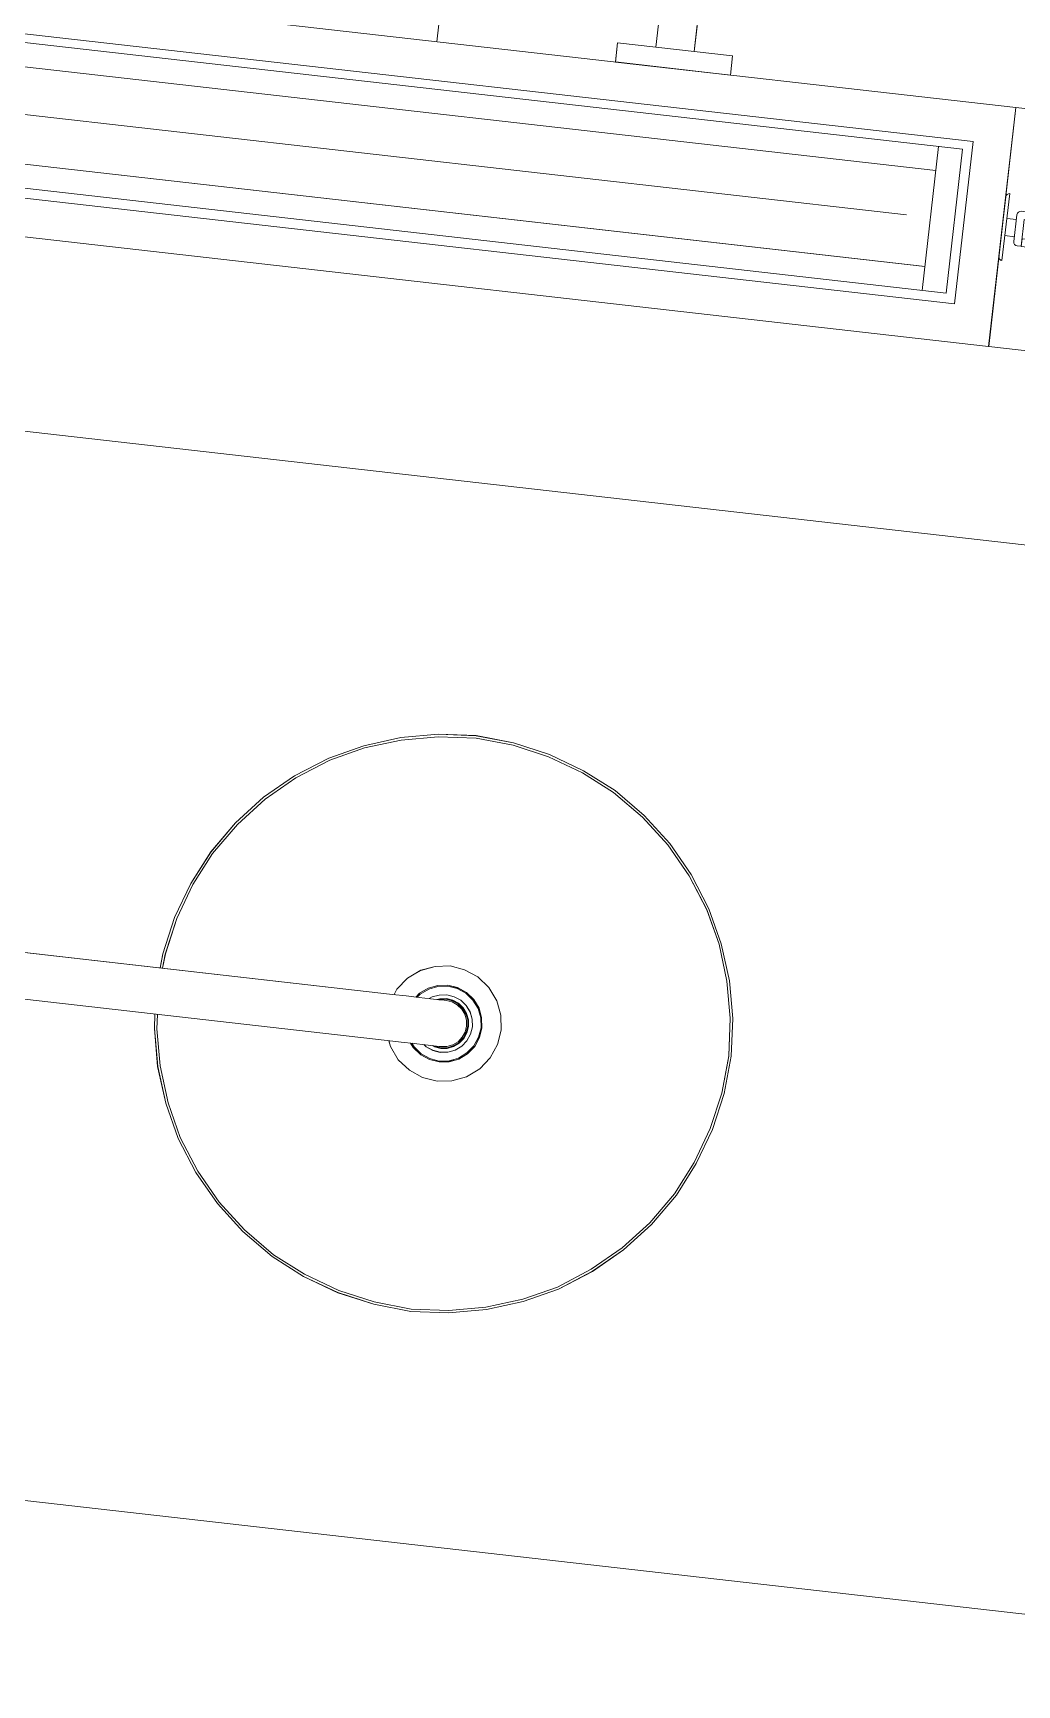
# Model space of a CAD drawing. Header units: millimetres. Extents: x 26282 to 30760, y 1404 to 4574.
# Drawn here: x 29540.9 to 29591.8, y 3759.1 to 3844.7 of the extents above; entities that cross this region are included whole.
import ezdxf

# ---------------------------------------------------------------- set-up
doc = ezdxf.new("R2010")
doc.units = ezdxf.units.MM
doc.header["$LTSCALE"] = 0.25
doc.linetypes.add('HIDDEN2', pattern=[4.7625, 3.175, -1.5875])
for name, color, linetype, lineweight in [('AB-DUV', 4, 'Continuous', 50), ('DOOR-INT (3RDF)', 157, 'Continuous', 15), ('FLOOR_MARBLE (3RDF)', 67, 'Continuous', 13), ('ID-ALCIPAN', 124, 'Continuous', 20), ('ID-HATCH', 252, 'Continuous', 18), ('SANITARY (3RDF)', 153, 'Continuous', 20), ('SANITARY-ACCESSORIES(3RDF)', 2, 'Continuous', 9)]:
    doc.layers.add(name, color=color, linetype=linetype, lineweight=lineweight)
doc.layers.add('WALL COVERING_MARBLE (3RDF)', color=246, linetype='Continuous')
doc.linetypes.add('BATTING', pattern='A,0.0001,-0.1,[134,ltypeshp.shx,S=0.1,R=0,X=-0.1,Y=0],-0.2,[134,ltypeshp.shx,S=0.1,R=180,X=0.1,Y=0],-0.1', length=0.4001)

# ---------------------------------------------------------------- blocks, each defined once
blk = doc.blocks.new('ZERGTEZTY')
at = {"layer": 'SANITARY-ACCESSORIES(3RDF)'}
for p, q in [((12647.414, 1641.179), (12642.414, 1641.179)), ((12642.664, 1640.929), (12642.812, 1640.929)), ((12647.017, 1640.929), (12642.812, 1640.929)), ((12642.974, 1640.845), (12643.355, 1640.263)), ((12646.855, 1640.845), (12646.474, 1640.263)), ((12647.164, 1640.929), (12647.017, 1640.929)), ((12682.414, 1641.179), (12687.414, 1641.179)), ((12682.414, 1641.179), (12687.414, 1641.179)), ((12682.664, 1640.929), (12682.812, 1640.929)), ((12682.664, 1640.929), (12682.812, 1640.929)), ((12682.812, 1640.929), (12687.017, 1640.929)), ((12682.812, 1640.929), (12687.017, 1640.929)), ((12682.974, 1640.845), (12683.355, 1640.263)), ((12686.855, 1640.845), (12686.474, 1640.263)), ((12687.164, 1640.929), (12687.017, 1640.929)), ((12687.164, 1640.929), (12687.017, 1640.929)), ((12643.517, 1640.179), (12644.414, 1640.179)), ((12646.164, 1640.179), (12643.664, 1640.179)), ((12643.914, 1640.179), (12643.914, 1638.829)), ((12646.312, 1640.179), (12644.414, 1640.179)), ((12645.914, 1640.179), (12645.914, 1638.829)), ((12683.517, 1640.179), (12685.414, 1640.179)), ((12683.664, 1640.179), (12686.164, 1640.179)), ((12683.914, 1640.179), (12683.914, 1638.829)), ((12686.312, 1640.179), (12685.414, 1640.179)), ((12685.914, 1640.179), (12685.914, 1638.829)), ((12650.564, 1634.179), (12650.564, 1632.179)), ((12650.564, 1634.179), (12679.264, 1634.179)), ((12679.264, 1634.179), (12679.264, 1632.179)), ((12679.264, 1634.179), (12679.264, 1632.179)), ((12650.564, 1632.179), (12679.264, 1632.179))]:
    blk.add_line(p, q, dxfattribs=at)
for centre, radius, start, end in [((12642.664, 1641.179), 0.25, 179.99821, 269.99821), ((12642.812, 1640.729), 0.2, 35.53589, 89.99821), ((12647.017, 1640.729), 0.2, 89.99821, 144.46053), ((12647.164, 1641.179), 0.25, 269.99821, 359.99821), ((12682.664, 1641.179), 0.25, 179.99821, 269.99821), ((12682.664, 1641.179), 0.25, 179.99821, 269.99821), ((12682.812, 1640.729), 0.2, 35.53589, 89.99821), ((12682.812, 1640.729), 0.2, 35.53589, 89.99821), ((12687.017, 1640.729), 0.2, 89.99821, 144.46053), ((12687.017, 1640.729), 0.2, 89.99821, 144.46053), ((12687.164, 1641.179), 0.25, 269.99821, 359.99821), ((12687.164, 1641.179), 0.25, 269.99821, 359.99821), ((12643.517, 1640.379), 0.2, 215.53589, 269.99821), ((12646.312, 1640.379), 0.2, 269.99821, 324.46053), ((12683.517, 1640.379), 0.2, 215.53589, 269.99821), ((12686.312, 1640.379), 0.2, 269.99821, 324.46053), ((12650.564, 1638.829), 6.65, 179.99821, 269.99821), ((12650.564, 1638.829), 4.65, 179.99821, 269.99821), ((12679.264, 1638.829), 4.65, 269.99821, 359.99821), ((12679.264, 1638.829), 6.65, 269.99821, 359.99821)]:
    blk.add_arc(centre, radius, start, end, dxfattribs=at)
blk = doc.blocks.new('A$C3AC107B1')
for p, q in [((0.05, 69.5), (3.548, 69.5)), ((3.349, 69.678), (0.249, 69.678)), ((1.349, 69), (1.349, 69.5)), ((2.249, 69), (2.249, 69.5))]:
    blk.add_line(p, q)
at = {"linetype": 'Continuous'}
for p, q in [((0.899, 68.8), (0.899, 66.3)), ((2.499, 69), (1.099, 69)), ((1.299, 66.1), (1.299, 68.6)), ((2.699, 68.6), (1.299, 68.6)), ((2.299, 66.1), (2.299, 68.585)), ((2.699, 68.585), (2.299, 68.585)), ((2.699, 68.8), (2.699, 68.6)), ((2.699, 68.585), (2.699, 66.3)), ((1.299, 66.1), (1.099, 66.1)), ((2.499, 66.1), (2.299, 66.1))]:
    blk.add_line(p, q, dxfattribs=at)
at = {"color": 141}
for p, q in [((1.499, 68.3), (1.399, 68.2)), ((1.399, 68.2), (1.399, 0.1)), ((1.499, 68.3), (2.099, 68.3)), ((1.499, 68.3), (1.499, 0)), ((1.599, 68.3), (1.599, 0)), ((1.699, 68.3), (1.699, 0)), ((1.799, 68.3), (1.799, 0)), ((1.899, 68.3), (1.899, 0)), ((1.999, 68.3), (1.999, 0)), ((2.099, 68.3), (2.199, 68.2)), ((2.099, 68.3), (2.099, 0)), ((2.199, 68.2), (2.199, 0.1)), ((1.499, 0), (1.399, 0.1)), ((2.099, 0), (2.199, 0.1))]:
    blk.add_line(p, q, dxfattribs=at)
at = {"color": 251, "linetype": 'HIDDEN2'}
blk.add_lwpolyline([(1.749, 68.3), (47.675, 17.746)], dxfattribs=at)
at = {"color": 141}
blk.add_lwpolyline([(1.499, 0), (2.099, 0)], dxfattribs=at)
for centre, start, end in [((0.249, 69.478), 90, 173.82354), ((3.349, 69.478), 6.17646, 90)]:
    blk.add_arc(centre, 0.2, start, end)
at = {"linetype": 'Continuous'}
for centre, start, end in [((1.099, 68.8), 90, 180), ((2.499, 68.8), 0, 90), ((1.099, 66.3), 180, 270), ((2.499, 66.3), 270, 0)]:
    blk.add_arc(centre, 0.2, start, end, dxfattribs=at)
at = {"color": 251, "linetype": 'HIDDEN2'}
blk.add_arc((-18.406, 120.46), 122.135, 279.49856, 302.75504, dxfattribs=at)
at = {"layer": 'SANITARY-ACCESSORIES(3RDF)', "rotation": 270}
blk.add_blockref('ZERGTEZTY', (-1639.78, 12699.593), dxfattribs=at)
at = {"layer": 'SANITARY-ACCESSORIES(3RDF)', "xscale": -1, "rotation": 90}
blk.add_blockref('ZERGTEZTY', (1643.378, 12699.593), dxfattribs=at)
blk = doc.blocks.new('A$C124A0BE1')
for p, q in [((43.931, 30.604), (45.856, 30.991)), ((43.968, 30.479), (45.856, 30.866)), ((45.856, 30.991), (47.806, 31.141)), ((45.856, 30.866), (47.806, 31.016)), ((49.756, 30.991), (47.806, 31.141)), ((49.756, 30.866), (47.806, 31.016)), ((51.681, 30.604), (49.756, 30.991)), ((51.643, 30.479), (49.756, 30.866)), ((40.343, 29.129), (42.081, 29.966)), ((42.081, 29.966), (43.931, 30.604)), ((42.118, 29.854), (43.968, 30.479)), ((53.493, 29.854), (51.643, 30.479)), ((53.531, 29.966), (51.681, 30.604)), ((55.268, 29.129), (53.531, 29.966)), ((38.693, 28.016), (40.343, 29.129)), ((40.406, 29.029), (42.118, 29.854)), ((55.206, 29.029), (53.493, 29.854)), ((56.918, 28.016), (55.268, 29.129)), ((56.918, 28.016), (55.268, 29.129)), ((38.768, 27.916), (40.406, 29.029)), ((56.843, 27.916), (55.206, 29.029)), ((37.218, 26.729), (38.693, 28.016)), ((37.306, 26.641), (38.768, 27.916)), ((58.306, 26.641), (56.843, 27.916)), ((58.393, 26.729), (56.918, 28.016)), ((58.393, 26.729), (56.918, 28.016)), ((35.931, 25.254), (37.218, 26.729)), ((36.031, 25.179), (37.306, 26.641)), ((59.581, 25.179), (58.306, 26.641)), ((59.681, 25.254), (58.393, 26.729)), ((34.818, 23.604), (35.931, 25.254)), ((34.918, 23.541), (36.031, 25.179)), ((60.693, 23.541), (59.581, 25.179)), ((60.793, 23.604), (59.681, 25.254)), ((33.981, 21.866), (34.818, 23.604)), ((34.093, 21.829), (34.918, 23.541)), ((61.518, 21.829), (60.693, 23.541)), ((61.518, 21.829), (60.693, 23.541)), ((61.631, 21.866), (60.793, 23.604)), ((33.343, 20.016), (33.981, 21.866)), ((33.468, 19.979), (34.093, 21.829)), ((62.143, 19.979), (61.518, 21.829)), ((62.268, 20.016), (61.631, 21.866)), ((3.034, 20.141), (1.906, 20.141)), ((1.906, 19.997), (1.906, 20.141)), ((1.906, 20.141), (3.034, 20.141)), ((1.906, 19.613), (1.906, 19.997)), ((3.106, 20.045), (3.034, 20.141)), ((3.034, 19.997), (3.034, 20.141)), ((3.034, 19.613), (3.034, 19.997)), ((3.106, 19.901), (3.106, 20.045)), ((3.106, 19.517), (3.106, 19.901)), ((32.956, 18.091), (33.343, 20.016)), ((33.081, 18.091), (33.468, 19.979)), ((62.531, 18.091), (62.143, 19.979)), ((62.656, 18.091), (62.268, 20.016)), ((62.656, 18.091), (62.268, 20.016)), ((62.656, 18.091), (62.268, 20.016)), ((1.906, 18.973), (1.906, 19.613)), ((1.906, 18.125), (1.906, 18.973)), ((3.034, 18.973), (3.034, 19.613)), ((3.034, 18.125), (3.034, 18.973)), ((3.106, 18.893), (3.106, 19.517)), ((3.106, 18.077), (3.106, 18.893)), ((46.318, 18.745), (47.038, 19.033)), ((47.038, 19.033), (47.806, 19.141)), ((48.574, 19.033), (47.806, 19.141)), ((49.294, 18.745), (48.574, 19.033)), ((1.906, 17.165), (1.906, 18.125)), ((3.034, 17.165), (3.034, 18.125)), ((3.106, 17.149), (3.106, 18.077)), ((3.106, 17.341), (3.106, 18.077)), ((32.898, 17.341), (32.956, 18.091)), ((33.023, 17.341), (33.081, 18.091)), ((45.202, 17.629), (45.682, 18.265)), ((45.682, 18.265), (46.318, 18.745)), ((46.814, 17.877), (47.294, 18.069)), ((46.838, 17.829), (47.302, 18.021)), ((47.294, 18.069), (47.806, 18.141)), ((47.302, 18.021), (47.806, 18.093)), ((48.318, 18.069), (47.806, 18.141)), ((48.31, 18.021), (47.806, 18.093)), ((48.774, 17.829), (48.31, 18.021)), ((48.798, 17.877), (48.318, 18.069)), ((49.93, 18.265), (49.294, 18.745)), ((50.41, 17.629), (49.93, 18.265)), ((62.681, 16.141), (62.531, 18.091)), ((62.806, 16.141), (62.656, 18.091)), ((62.806, 16.141), (62.656, 18.091)), ((1.906, 16.141), (1.906, 17.165)), ((3.034, 16.141), (3.034, 17.165)), ((3.106, 17.301), (3.106, 17.341)), ((45.006, 17.341), (3.106, 17.341)), ((3.106, 17.341), (45.006, 17.341)), ((3.106, 17.181), (3.106, 17.301)), ((3.106, 16.991), (3.106, 17.181)), ((3.106, 16.141), (3.106, 17.149)), ((45.726, 17.341), (45.006, 17.341)), ((45.006, 17.341), (45.726, 17.341)), ((45.087, 17.341), (45.202, 17.629)), ((46.406, 17.341), (45.726, 17.341)), ((45.726, 17.341), (46.406, 17.341)), ((46.227, 17.341), (46.39, 17.557)), ((46.295, 17.341), (46.43, 17.517)), ((46.39, 17.557), (46.814, 17.877)), ((46.986, 17.341), (46.406, 17.341)), ((46.406, 17.341), (46.986, 17.341)), ((46.43, 17.517), (46.838, 17.829)), ((46.918, 17.341), (47.056, 17.446)), ((47.436, 17.341), (46.986, 17.341)), ((46.986, 17.341), (47.436, 17.341)), ((47.056, 17.446), (47.416, 17.581)), ((47.34, 17.341), (47.473, 17.394)), ((47.416, 17.581), (47.806, 17.641)), ((47.425, 17.341), (47.478, 17.363)), ((47.436, 17.341), (47.706, 17.341)), ((47.706, 17.341), (47.436, 17.341)), ((47.473, 17.394), (47.806, 17.441)), ((47.478, 17.363), (47.806, 17.41)), ((47.706, 17.341), (47.806, 17.341)), ((47.806, 17.341), (47.706, 17.341)), ((48.196, 17.581), (47.806, 17.641)), ((48.139, 17.394), (47.806, 17.441)), ((48.133, 17.363), (47.806, 17.41)), ((47.806, 17.341), (48.116, 17.301)), ((48.406, 17.181), (48.116, 17.301)), ((48.435, 17.238), (48.133, 17.363)), ((48.451, 17.27), (48.139, 17.394)), ((48.556, 17.446), (48.196, 17.581)), ((48.656, 16.991), (48.406, 17.181)), ((48.7, 17.036), (48.435, 17.238)), ((48.726, 17.062), (48.451, 17.27)), ((48.871, 17.206), (48.556, 17.446)), ((49.182, 17.517), (48.774, 17.829)), ((49.222, 17.557), (48.798, 17.877)), ((49.111, 16.891), (48.871, 17.206)), ((49.494, 17.109), (49.182, 17.517)), ((49.542, 17.133), (49.222, 17.557)), ((49.686, 16.645), (49.494, 17.109)), ((49.734, 16.653), (49.542, 17.133)), ((50.698, 16.909), (50.41, 17.629)), ((3.106, 16.741), (3.106, 16.991)), ((3.106, 16.451), (3.106, 16.741)), ((3.106, 16.141), (3.106, 16.451)), ((48.846, 16.741), (48.656, 16.991)), ((48.903, 16.77), (48.7, 17.036)), ((48.934, 16.786), (48.726, 17.062)), ((48.966, 16.451), (48.846, 16.741)), ((49.028, 16.469), (48.903, 16.77)), ((49.059, 16.474), (48.934, 16.786)), ((48.966, 16.451), (49.006, 16.141)), ((49.075, 16.141), (49.028, 16.469)), ((49.106, 16.141), (49.059, 16.474)), ((49.246, 16.531), (49.111, 16.891)), ((49.306, 16.141), (49.246, 16.531)), ((49.758, 16.141), (49.686, 16.645)), ((49.806, 16.141), (49.734, 16.653)), ((50.806, 16.141), (50.698, 16.909)), ((1.906, 15.117), (1.906, 16.141)), ((3.034, 15.117), (3.034, 16.141)), ((3.106, 15.831), (3.106, 16.141)), ((3.106, 15.133), (3.106, 16.141)), ((3.106, 15.541), (3.106, 15.831)), ((3.106, 15.291), (3.106, 15.541)), ((48.656, 15.291), (48.846, 15.541)), ((48.7, 15.247), (48.903, 15.512)), ((48.726, 15.221), (48.934, 15.496)), ((48.846, 15.541), (48.966, 15.831)), ((48.903, 15.512), (49.028, 15.814)), ((48.934, 15.496), (49.059, 15.808)), ((48.966, 15.831), (49.006, 16.141)), ((49.028, 15.814), (49.075, 16.141)), ((49.059, 15.808), (49.106, 16.141)), ((49.111, 15.391), (49.246, 15.751)), ((49.246, 15.751), (49.306, 16.141)), ((49.494, 15.173), (49.686, 15.637)), ((49.542, 15.149), (49.734, 15.629)), ((49.686, 15.637), (49.758, 16.141)), ((49.734, 15.629), (49.806, 16.141)), ((50.698, 15.373), (50.806, 16.141)), ((62.531, 14.191), (62.681, 16.141)), ((62.656, 14.191), (62.806, 16.141)), ((62.656, 14.191), (62.806, 16.141)), ((62.656, 14.191), (62.806, 16.141)), ((62.656, 14.191), (62.806, 16.141)), ((1.906, 14.157), (1.906, 15.117)), ((3.034, 14.157), (3.034, 15.117)), ((3.106, 15.101), (3.106, 15.291)), ((3.106, 14.205), (3.106, 15.133)), ((3.106, 14.981), (3.106, 15.101)), ((3.106, 14.941), (3.106, 14.981)), ((45.006, 14.941), (3.106, 14.941)), ((3.106, 14.941), (45.006, 14.941)), ((3.106, 14.205), (3.106, 14.941)), ((32.956, 14.191), (32.898, 14.941)), ((33.081, 14.191), (33.023, 14.941)), ((45.726, 14.941), (45.006, 14.941)), ((45.006, 14.941), (45.726, 14.941)), ((45.202, 14.653), (45.087, 14.941)), ((45.682, 14.017), (45.202, 14.653)), ((46.406, 14.941), (45.726, 14.941)), ((45.726, 14.941), (46.406, 14.941)), ((46.39, 14.725), (46.227, 14.941)), ((46.43, 14.765), (46.295, 14.941)), ((46.814, 14.405), (46.39, 14.725)), ((46.406, 14.941), (46.986, 14.941)), ((46.986, 14.941), (46.406, 14.941)), ((46.838, 14.453), (46.43, 14.765)), ((47.056, 14.836), (46.918, 14.941)), ((46.986, 14.941), (47.436, 14.941)), ((47.436, 14.941), (46.986, 14.941)), ((47.416, 14.701), (47.056, 14.836)), ((47.473, 14.888), (47.34, 14.941)), ((47.806, 14.641), (47.416, 14.701)), ((47.478, 14.919), (47.425, 14.941)), ((47.436, 14.941), (47.706, 14.941)), ((47.706, 14.941), (47.436, 14.941)), ((47.806, 14.841), (47.473, 14.888)), ((47.806, 14.872), (47.478, 14.919)), ((47.706, 14.941), (47.806, 14.941)), ((47.806, 14.941), (47.706, 14.941)), ((47.806, 14.941), (48.116, 14.981)), ((47.806, 14.872), (48.133, 14.919)), ((47.806, 14.841), (48.139, 14.888)), ((47.806, 14.641), (48.196, 14.701)), ((48.116, 14.981), (48.406, 15.101)), ((48.133, 14.919), (48.435, 15.044)), ((48.139, 14.888), (48.451, 15.013)), ((48.196, 14.701), (48.556, 14.836)), ((48.406, 15.101), (48.656, 15.291)), ((48.435, 15.044), (48.7, 15.247)), ((48.451, 15.013), (48.726, 15.221)), ((48.556, 14.836), (48.871, 15.076)), ((48.774, 14.453), (49.182, 14.765)), ((48.798, 14.405), (49.222, 14.725)), ((48.871, 15.076), (49.111, 15.391)), ((49.182, 14.765), (49.494, 15.173)), ((49.222, 14.725), (49.542, 15.149)), ((49.93, 14.017), (50.41, 14.653)), ((50.41, 14.653), (50.698, 15.373)), ((1.906, 13.309), (1.906, 14.157)), ((3.034, 13.309), (3.034, 14.157)), ((3.106, 13.389), (3.106, 14.205)), ((33.343, 12.266), (32.956, 14.191)), ((33.468, 12.304), (33.081, 14.191)), ((46.318, 13.537), (45.682, 14.017)), ((47.294, 14.213), (46.814, 14.405)), ((47.302, 14.261), (46.838, 14.453)), ((47.806, 14.141), (47.294, 14.213)), ((47.806, 14.189), (47.302, 14.261)), ((47.806, 14.189), (48.31, 14.261)), ((47.806, 14.141), (48.318, 14.213)), ((48.31, 14.261), (48.774, 14.453)), ((48.318, 14.213), (48.798, 14.405)), ((49.294, 13.537), (49.93, 14.017)), ((62.143, 12.304), (62.531, 14.191)), ((62.143, 12.304), (62.531, 14.191)), ((62.268, 12.266), (62.656, 14.191)), ((1.906, 12.669), (1.906, 13.309)), ((3.034, 12.669), (3.034, 13.309)), ((3.106, 12.765), (3.106, 13.389)), ((47.038, 13.249), (46.318, 13.537)), ((47.806, 13.141), (47.038, 13.249)), ((47.806, 13.141), (48.574, 13.249)), ((48.574, 13.249), (49.294, 13.537)), ((1.906, 12.285), (1.906, 12.669)), ((1.906, 12.141), (1.906, 12.285)), ((3.034, 12.141), (1.906, 12.141)), ((1.906, 12.141), (3.034, 12.141)), ((3.034, 12.285), (3.034, 12.669)), ((3.034, 12.141), (3.034, 12.285)), ((3.034, 12.141), (3.106, 12.237)), ((3.106, 12.381), (3.106, 12.765)), ((3.106, 12.237), (3.106, 12.381)), ((33.981, 10.416), (33.343, 12.266)), ((34.093, 10.454), (33.468, 12.304)), ((61.518, 10.454), (62.143, 12.304)), ((61.518, 10.454), (62.143, 12.304)), ((61.631, 10.416), (62.268, 12.266)), ((61.631, 10.416), (62.268, 12.266)), ((34.818, 8.679), (33.981, 10.416)), ((34.918, 8.741), (34.093, 10.454)), ((60.693, 8.741), (61.518, 10.454)), ((60.793, 8.679), (61.631, 10.416)), ((60.793, 8.679), (61.631, 10.416)), ((35.931, 7.029), (34.818, 8.679)), ((36.031, 7.104), (34.918, 8.741)), ((59.581, 7.104), (60.693, 8.741)), ((59.681, 7.029), (60.793, 8.679)), ((37.218, 5.554), (35.931, 7.029)), ((37.306, 5.641), (36.031, 7.104)), ((58.306, 5.641), (59.581, 7.104)), ((58.393, 5.554), (59.681, 7.029)), ((38.693, 4.266), (37.218, 5.554)), ((38.768, 4.366), (37.306, 5.641)), ((56.843, 4.366), (58.306, 5.641)), ((56.918, 4.266), (58.393, 5.554)), ((56.918, 4.266), (58.393, 5.554)), ((40.406, 3.254), (38.768, 4.366)), ((55.206, 3.254), (56.843, 4.366)), ((40.343, 3.154), (38.693, 4.266)), ((55.268, 3.154), (56.918, 4.266)), ((55.268, 3.154), (56.918, 4.266)), ((42.081, 2.316), (40.343, 3.154)), ((42.118, 2.429), (40.406, 3.254)), ((53.493, 2.429), (55.206, 3.254)), ((53.531, 2.316), (55.268, 3.154)), ((43.931, 1.679), (42.081, 2.316)), ((43.968, 1.804), (42.118, 2.429)), ((45.856, 1.416), (43.968, 1.804)), ((49.756, 1.416), (51.643, 1.804)), ((51.643, 1.804), (53.493, 2.429)), ((51.681, 1.679), (53.531, 2.316)), ((45.856, 1.291), (43.931, 1.679)), ((47.806, 1.266), (45.856, 1.416)), ((47.806, 1.141), (45.856, 1.291)), ((47.806, 1.266), (49.756, 1.416)), ((47.806, 1.141), (49.756, 1.291)), ((49.756, 1.291), (51.681, 1.679))]:
    blk.add_line(p, q)
blk = doc.blocks.new('A$C1F2C7FBF')
for p, q in [((-0.006, 1), (-0.006, 2)), ((-0.006, 2), (1.699, 2)), ((-0.006, 1), (1.699, 1))]:
    blk.add_line(p, q)
blk.add_lwpolyline([(1.699, 3), (2.199, 3), (2.199, 0), (1.699, 0)], close=True)
blk = doc.blocks.new('A$C187D15ED')
at = {"layer": 'FLOOR_MARBLE (3RDF)', "elevation": 0}
blk.add_lwpolyline([(10005.126, 3760.383), (9991.352, 3639.177)], dxfattribs=at)
at = {"layer": 'FLOOR_MARBLE (3RDF)'}
for points in [[(10089.484, 3615.492), (10019.931, 3623.395), (10021.338, 3635.77), (10090.89, 3627.866)], [(10072.208, 3552.036), (9952.976, 3565.586), (9959.186, 3620.234), (10078.419, 3606.685)]]:
    blk.add_lwpolyline(points, close=True, dxfattribs=at)
at = {"layer": 'ID-ALCIPAN', "ltscale": 0.25}
for p, q in [((10018.569, 3633.615), (9926.35, 3644.094)), ((10017.186, 3632.514), (9924.967, 3642.993)), ((10016.621, 3627.546), (9945.815, 3635.592)), ((10016.629, 3627.545), (9945.823, 3635.591)), ((10017.722, 3626.163), (9946.914, 3634.209)), ((10017.722, 3626.163), (9946.914, 3634.209)), ((10017.73, 3626.162), (9946.922, 3634.208)), ((10017.73, 3626.162), (9946.922, 3634.208)), ((10017.327, 3633.756), (10016.48, 3626.304)), ((10017.334, 3633.755), (10016.488, 3626.303)), ((10018.569, 3633.615), (10017.722, 3626.163)), ((10018.576, 3633.614), (10017.73, 3626.162))]:
    blk.add_line(p, q, dxfattribs=at)
at = {"layer": 'ID-HATCH', "linetype": 'BATTING', "lineweight": 0, "ltscale": 4.5}
blk.add_line((10015.666, 3630.216), (9924.69, 3640.555), dxfattribs=at)
at = {"layer": 'WALL COVERING_MARBLE (3RDF)', "lineweight": 0}
for p, q in [((10021.33, 3635.771), (9930.353, 3646.109, 0)), ((10019.117, 3634.009), (9928.14, 3644.348, 0)), ((10021.33, 3635.771), (10019.924, 3623.396)), ((10019.117, 3634.009), (10018.162, 3625.609)), ((10018.162, 3625.609), (9948.61, 3633.513)), ((10019.924, 3623.396), (9950.371, 3631.3))]:
    blk.add_line(p, q, dxfattribs=at)
at = {"layer": 'DOOR-INT (3RDF)', "xscale": -0.9999999999999998, "rotation": 83.29212871367315}
blk.add_blockref('A$C3AC107B1', (10090.049, 3623.253), dxfattribs=at)
at = {"layer": 'SANITARY (3RDF)', "linetype": 'Continuous', "lineweight": 5, "xscale": -1, "rotation": 173.5144751195492}
blk.add_blockref('A$C124A0BE1', (9946.016, 3609.784), dxfattribs=at)
at = {"layer": 'SANITARY-ACCESSORIES(3RDF)', "xscale": 1.999999999999998, "yscale": 1.999999999999998, "zscale": 1.999999999999998, "rotation": 263.5167870217372}
blk.add_blockref('A$C1F2C7FBF', (10001.087, 3642.498, 0), dxfattribs=at)

msp = doc.modelspace()

# ---------------------------------------------------------------- block references
at = {"layer": 'AB-DUV', "ltscale": 100}
msp.add_blockref('A$C187D15ED', (19570.424, 205.028, 5.126), dxfattribs=at)

# ---------------------------------------------------------------- next in the draw order: linework, layer by layer
at = {"layer": 'DOOR-INT (3RDF)'}
for p, q in [((29590.88, 3833.094, 5.126), (29591.242, 3836.172, 5.126)), ((29591.442, 3836.349, 5.126), (29591.034, 3832.875, 5.126)), ((29591.787, 3835.001, 5.126), (29591.291, 3835.059, 5.126)), ((29591.682, 3834.107, 5.126), (29591.186, 3834.165, 5.126))]:
    msp.add_line(p, q, dxfattribs=at)
at = {"layer": 'DOOR-INT (3RDF)', "linetype": 'Continuous'}
msp.add_line((29591.653, 3833.858, 5.126), (29591.817, 3835.249, 5.126), dxfattribs=at)
at = {"layer": 'DOOR-INT (3RDF)'}
for centre, start, end in [((29591.441, 3836.149, 5.126), 89.46859, 173.29213), ((29591.079, 3833.07, 5.126), 173.29213, 257.11567)]:
    msp.add_arc(centre, 0.2, start, end, dxfattribs=at)
at = {"layer": 'DOOR-INT (3RDF)', "linetype": 'Continuous'}
msp.add_arc((29591.852, 3833.835, 5.126), 0.2, 173.29213, 263.29213, dxfattribs=at)
at = {"layer": 'SANITARY (3RDF)'}
for p, q in [((29561.857, 3808.349, 5.126), (29559.9, 3808.181, 5.126)), ((29563.811, 3808.277, 5.126), (29561.857, 3808.349, 5.126)), ((29557.99, 3807.757, 5.126), (29556.169, 3807.121, 5.126)), ((29558.015, 3807.641, 5.126), (29556.22, 3807.014, 5.126)), ((29559.9, 3808.181, 5.126), (29557.99, 3807.757, 5.126)), ((29559.923, 3808.053, 5.126), (29558.015, 3807.641, 5.126)), ((29561.843, 3808.225, 5.126), (29559.923, 3808.053, 5.126)), ((29563.797, 3808.153, 5.126), (29561.843, 3808.225, 5.126)), ((29563.797, 3808.153, 5.126), (29565.718, 3807.784, 5.126)), ((29563.811, 3808.277, 5.126), (29565.732, 3807.908, 5.126)), ((29565.718, 3807.784, 5.126), (29567.549, 3807.186, 5.126)), ((29565.732, 3807.908, 5.126), (29567.601, 3807.306, 5.126)), ((29556.169, 3807.121, 5.126), (29554.404, 3806.202, 5.126)), ((29556.22, 3807.014, 5.126), (29554.467, 3806.094, 5.126)), ((29567.549, 3807.186, 5.126), (29569.317, 3806.356, 5.126)), ((29567.601, 3807.306, 5.126), (29569.367, 3806.463, 5.126)), ((29554.404, 3806.202, 5.126), (29552.793, 3805.089, 5.126)), ((29554.467, 3806.094, 5.126), (29552.87, 3804.992, 5.126)), ((29569.317, 3806.356, 5.126), (29570.925, 3805.343, 5.126)), ((29569.367, 3806.463, 5.126), (29570.999, 3805.435, 5.126)), ((29552.793, 3805.089, 5.126), (29551.347, 3803.769, 5.126)), ((29552.87, 3804.992, 5.126), (29551.438, 3803.683, 5.126)), ((29570.925, 3805.343, 5.126), (29572.426, 3804.052, 5.126)), ((29570.999, 3805.435, 5.126), (29572.512, 3804.143, 5.126)), ((29570.999, 3805.435, 5.126), (29572.512, 3804.143, 5.126)), ((29572.512, 3804.143, 5.126), (29573.832, 3802.697, 5.126)), ((29572.512, 3804.143, 5.126), (29573.832, 3802.697, 5.126)), ((29551.347, 3803.769, 5.126), (29550.055, 3802.255, 5.126)), ((29551.438, 3803.683, 5.126), (29550.148, 3802.182, 5.126)), ((29572.426, 3804.052, 5.126), (29573.736, 3802.62, 5.126)), ((29573.736, 3802.62, 5.126), (29574.837, 3801.023, 5.126)), ((29573.832, 3802.697, 5.126), (29574.945, 3801.086, 5.126)), ((29550.055, 3802.255, 5.126), (29549.027, 3800.623, 5.126)), ((29550.148, 3802.182, 5.126), (29549.134, 3800.573, 5.126)), ((29574.837, 3801.023, 5.126), (29575.758, 3799.27, 5.126)), ((29574.945, 3801.086, 5.126), (29575.864, 3799.321, 5.126)), ((29549.027, 3800.623, 5.126), (29548.185, 3798.857, 5.126)), ((29549.134, 3800.573, 5.126), (29548.305, 3798.806, 5.126)), ((29559.47, 3794.882, 5.126), (29517.838, 3799.615, 5.126)), ((29517.838, 3799.615, 5.126), (29559.47, 3794.882, 5.126)), ((29575.758, 3799.27, 5.126), (29576.384, 3797.476, 5.126)), ((29575.864, 3799.321, 5.126), (29576.5, 3797.5, 5.126)), ((29575.864, 3799.321, 5.126), (29576.5, 3797.5, 5.126)), ((29548.185, 3798.857, 5.126), (29547.582, 3796.988, 5.126)), ((29548.305, 3798.806, 5.126), (29547.706, 3796.974, 5.126)), ((29559.199, 3792.497, 5.126), (29517.567, 3797.23, 5.126)), ((29517.567, 3797.23, 5.126), (29559.199, 3792.497, 5.126)), ((29576.384, 3797.476, 5.126), (29576.796, 3795.567, 5.126)), ((29576.384, 3797.476, 5.126), (29576.796, 3795.567, 5.126)), ((29576.5, 3797.5, 5.126), (29576.924, 3795.59, 5.126)), ((29576.5, 3797.5, 5.126), (29576.924, 3795.59, 5.126)), ((29547.582, 3796.988, 5.126), (29547.44, 3796.25, 5.126)), ((29547.706, 3796.974, 5.126), (29547.564, 3796.236, 5.126)), ((29560.246, 3795.724, 5.126), (29559.698, 3795.146, 5.126)), ((29560.932, 3796.129, 5.126), (29560.246, 3795.724, 5.126)), ((29561.68, 3796.334, 5.126), (29560.932, 3796.129, 5.126)), ((29562.456, 3796.354, 5.126), (29561.68, 3796.334, 5.126)), ((29562.456, 3796.354, 5.126), (29563.207, 3796.16, 5.126)), ((29563.207, 3796.16, 5.126), (29563.889, 3795.793, 5.126)), ((29563.889, 3795.793, 5.126), (29564.467, 3795.244, 5.126)), ((29576.796, 3795.567, 5.126), (29576.968, 3793.648, 5.126)), ((29576.796, 3795.567, 5.126), (29576.968, 3793.648, 5.126)), ((29576.924, 3795.59, 5.126), (29577.092, 3793.634, 5.126)), ((29560.186, 3794.801, 5.126), (29559.47, 3794.882, 5.126)), ((29559.47, 3794.882, 5.126), (29560.186, 3794.801, 5.126)), ((29559.698, 3795.146, 5.126), (29559.551, 3794.873, 5.126)), ((29560.861, 3794.724, 5.126), (29560.186, 3794.801, 5.126)), ((29560.186, 3794.801, 5.126), (29560.861, 3794.724, 5.126)), ((29560.87, 3794.94, 5.126), (29560.683, 3794.744, 5.126)), ((29560.905, 3794.896, 5.126), (29560.751, 3794.736, 5.126)), ((29560.861, 3794.724, 5.126), (29561.438, 3794.658, 5.126)), ((29561.438, 3794.658, 5.126), (29560.861, 3794.724, 5.126)), ((29561.327, 3795.21, 5.126), (29560.87, 3794.94, 5.126)), ((29561.346, 3795.16, 5.126), (29560.905, 3794.896, 5.126)), ((29561.826, 3795.347, 5.126), (29561.327, 3795.21, 5.126)), ((29561.828, 3795.298, 5.126), (29561.346, 3795.16, 5.126)), ((29561.519, 3794.755, 5.126), (29561.37, 3794.666, 5.126)), ((29561.438, 3794.658, 5.126), (29561.885, 3794.608, 5.126)), ((29561.885, 3794.608, 5.126), (29561.438, 3794.658, 5.126)), ((29561.892, 3794.848, 5.126), (29561.519, 3794.755, 5.126)), ((29562.343, 3795.361, 5.126), (29561.826, 3795.347, 5.126)), ((29562.337, 3795.313, 5.126), (29561.828, 3795.298, 5.126)), ((29562.286, 3794.864, 5.126), (29561.892, 3794.848, 5.126)), ((29562.264, 3794.665, 5.126), (29561.928, 3794.656, 5.126)), ((29562.264, 3794.665, 5.126), (29562.589, 3794.581, 5.126)), ((29562.286, 3794.864, 5.126), (29562.667, 3794.76, 5.126)), ((29562.337, 3795.313, 5.126), (29562.83, 3795.185, 5.126)), ((29562.343, 3795.361, 5.126), (29562.843, 3795.231, 5.126)), ((29562.667, 3794.76, 5.126), (29563.009, 3794.585, 5.126)), ((29562.83, 3795.185, 5.126), (29563.269, 3794.941, 5.126)), ((29562.843, 3795.231, 5.126), (29563.299, 3794.986, 5.126)), ((29563.269, 3794.941, 5.126), (29563.639, 3794.585, 5.126)), ((29563.299, 3794.986, 5.126), (29563.684, 3794.62, 5.126)), ((29564.467, 3795.244, 5.126), (29564.872, 3794.558, 5.126)), ((29547.169, 3793.865, 5.126), (29547.142, 3793.113, 5.126)), ((29547.293, 3793.851, 5.126), (29547.266, 3793.099, 5.126)), ((29561.928, 3794.656, 5.126), (29561.79, 3794.618, 5.126)), ((29561.929, 3794.625, 5.126), (29561.874, 3794.609, 5.126)), ((29561.885, 3794.608, 5.126), (29562.153, 3794.577, 5.126)), ((29562.153, 3794.577, 5.126), (29561.885, 3794.608, 5.126)), ((29562.26, 3794.634, 5.126), (29561.929, 3794.625, 5.126)), ((29562.153, 3794.577, 5.126), (29562.252, 3794.566, 5.126)), ((29562.252, 3794.566, 5.126), (29562.153, 3794.577, 5.126)), ((29562.252, 3794.566, 5.126), (29562.556, 3794.491, 5.126)), ((29562.26, 3794.634, 5.126), (29562.58, 3794.551, 5.126)), ((29562.556, 3794.491, 5.126), (29562.83, 3794.339, 5.126)), ((29562.58, 3794.551, 5.126), (29562.866, 3794.393, 5.126)), ((29562.589, 3794.581, 5.126), (29562.885, 3794.422, 5.126)), ((29562.83, 3794.339, 5.126), (29563.057, 3794.122, 5.126)), ((29562.866, 3794.393, 5.126), (29563.107, 3794.161, 5.126)), ((29562.885, 3794.422, 5.126), (29563.135, 3794.184, 5.126)), ((29563.009, 3794.585, 5.126), (29563.295, 3794.311, 5.126)), ((29563.057, 3794.122, 5.126), (29563.218, 3793.852, 5.126)), ((29563.107, 3794.161, 5.126), (29563.278, 3793.875, 5.126)), ((29563.135, 3794.184, 5.126), (29563.311, 3793.887, 5.126)), ((29563.218, 3793.852, 5.126), (29563.304, 3793.55, 5.126)), ((29563.278, 3793.875, 5.126), (29563.368, 3793.561, 5.126)), ((29563.295, 3794.311, 5.126), (29563.498, 3793.971, 5.126)), ((29563.311, 3793.887, 5.126), (29563.4, 3793.563, 5.126)), ((29563.498, 3793.971, 5.126), (29563.592, 3793.598, 5.126)), ((29563.639, 3794.585, 5.126), (29563.903, 3794.145, 5.126)), ((29563.684, 3794.62, 5.126), (29563.954, 3794.163, 5.126)), ((29563.903, 3794.145, 5.126), (29564.042, 3793.662, 5.126)), ((29563.954, 3794.163, 5.126), (29564.09, 3793.664, 5.126)), ((29564.872, 3794.558, 5.126), (29565.077, 3793.81, 5.126)), ((29565.077, 3793.81, 5.126), (29565.098, 3793.035, 5.126)), ((29547.142, 3793.113, 5.126), (29547.309, 3791.157, 5.126)), ((29547.266, 3793.099, 5.126), (29547.438, 3791.18, 5.126)), ((29563.234, 3792.934, 5.126), (29563.309, 3793.238, 5.126)), ((29563.377, 3793.23, 5.126), (29563.294, 3792.91, 5.126)), ((29563.304, 3793.55, 5.126), (29563.309, 3793.238, 5.126)), ((29563.408, 3793.227, 5.126), (29563.324, 3792.901, 5.126)), ((29563.368, 3793.561, 5.126), (29563.377, 3793.23, 5.126)), ((29563.4, 3793.563, 5.126), (29563.408, 3793.227, 5.126)), ((29563.607, 3793.204, 5.126), (29563.504, 3792.823, 5.126)), ((29563.592, 3793.598, 5.126), (29563.607, 3793.204, 5.126)), ((29564.056, 3793.153, 5.126), (29563.928, 3792.66, 5.126)), ((29564.104, 3793.148, 5.126), (29563.975, 3792.647, 5.126)), ((29564.042, 3793.662, 5.126), (29564.056, 3793.153, 5.126)), ((29564.09, 3793.664, 5.126), (29564.104, 3793.148, 5.126)), ((29565.098, 3793.035, 5.126), (29564.904, 3792.284, 5.126)), ((29576.968, 3793.648, 5.126), (29576.897, 3791.693, 5.126)), ((29577.092, 3793.634, 5.126), (29577.021, 3791.679, 5.126)), ((29577.092, 3793.634, 5.126), (29577.021, 3791.679, 5.126)), ((29577.092, 3793.634, 5.126), (29577.021, 3791.679, 5.126)), ((29577.092, 3793.634, 5.126), (29577.021, 3791.679, 5.126)), ((29559.915, 3792.416, 5.126), (29559.199, 3792.497, 5.126)), ((29559.199, 3792.497, 5.126), (29559.915, 3792.416, 5.126)), ((29559.279, 3792.488, 5.126), (29559.361, 3792.189, 5.126)), ((29559.361, 3792.189, 5.126), (29559.766, 3791.503, 5.126)), ((29560.59, 3792.339, 5.126), (29559.915, 3792.416, 5.126)), ((29559.915, 3792.416, 5.126), (29560.59, 3792.339, 5.126)), ((29560.412, 3792.36, 5.126), (29560.55, 3792.126, 5.126)), ((29560.48, 3792.352, 5.126), (29560.594, 3792.162, 5.126)), ((29560.55, 3792.126, 5.126), (29560.935, 3791.761, 5.126)), ((29561.167, 3792.274, 5.126), (29560.59, 3792.339, 5.126)), ((29560.59, 3792.339, 5.126), (29561.167, 3792.274, 5.126)), ((29560.594, 3792.162, 5.126), (29560.964, 3791.806, 5.126)), ((29561.099, 3792.281, 5.126), (29561.224, 3792.162, 5.126)), ((29561.614, 3792.223, 5.126), (29561.167, 3792.274, 5.126)), ((29561.167, 3792.274, 5.126), (29561.614, 3792.223, 5.126)), ((29561.224, 3792.162, 5.126), (29561.567, 3791.987, 5.126)), ((29561.518, 3792.234, 5.126), (29561.645, 3792.166, 5.126)), ((29561.603, 3792.224, 5.126), (29561.653, 3792.196, 5.126)), ((29561.614, 3792.223, 5.126), (29561.882, 3792.192, 5.126)), ((29561.882, 3792.192, 5.126), (29561.614, 3792.223, 5.126)), ((29561.645, 3792.166, 5.126), (29561.97, 3792.082, 5.126)), ((29561.653, 3792.196, 5.126), (29561.973, 3792.113, 5.126)), ((29561.882, 3792.192, 5.126), (29561.981, 3792.181, 5.126)), ((29561.981, 3792.181, 5.126), (29561.882, 3792.192, 5.126)), ((29562.304, 3792.122, 5.126), (29561.973, 3792.113, 5.126)), ((29561.981, 3792.181, 5.126), (29562.294, 3792.186, 5.126)), ((29562.596, 3792.272, 5.126), (29562.294, 3792.186, 5.126)), ((29562.618, 3792.212, 5.126), (29562.304, 3792.122, 5.126)), ((29562.63, 3792.179, 5.126), (29562.306, 3792.091, 5.126)), ((29562.865, 3792.433, 5.126), (29562.596, 3792.272, 5.126)), ((29562.904, 3792.384, 5.126), (29562.618, 3792.212, 5.126)), ((29562.927, 3792.355, 5.126), (29562.63, 3792.179, 5.126)), ((29563.055, 3792.195, 5.126), (29562.715, 3791.992, 5.126)), ((29563.082, 3792.66, 5.126), (29562.865, 3792.433, 5.126)), ((29563.136, 3792.624, 5.126), (29562.904, 3792.384, 5.126)), ((29563.165, 3792.605, 5.126), (29562.927, 3792.355, 5.126)), ((29563.329, 3792.481, 5.126), (29563.055, 3792.195, 5.126)), ((29563.234, 3792.934, 5.126), (29563.082, 3792.66, 5.126)), ((29563.294, 3792.91, 5.126), (29563.136, 3792.624, 5.126)), ((29563.324, 3792.901, 5.126), (29563.165, 3792.605, 5.126)), ((29563.504, 3792.823, 5.126), (29563.329, 3792.481, 5.126)), ((29563.685, 3792.221, 5.126), (29563.329, 3791.851, 5.126)), ((29563.73, 3792.192, 5.126), (29563.364, 3791.807, 5.126)), ((29563.928, 3792.66, 5.126), (29563.685, 3792.221, 5.126)), ((29563.975, 3792.647, 5.126), (29563.73, 3792.192, 5.126)), ((29564.904, 3792.284, 5.126), (29564.536, 3791.601, 5.126)), ((29559.766, 3791.503, 5.126), (29560.344, 3790.954, 5.126)), ((29560.935, 3791.761, 5.126), (29561.39, 3791.516, 5.126)), ((29560.964, 3791.806, 5.126), (29561.404, 3791.562, 5.126)), ((29561.39, 3791.516, 5.126), (29561.891, 3791.386, 5.126)), ((29561.404, 3791.562, 5.126), (29561.896, 3791.434, 5.126)), ((29561.567, 3791.987, 5.126), (29561.947, 3791.883, 5.126)), ((29562.408, 3791.4, 5.126), (29561.891, 3791.386, 5.126)), ((29562.405, 3791.449, 5.126), (29561.896, 3791.434, 5.126)), ((29562.342, 3791.899, 5.126), (29561.947, 3791.883, 5.126)), ((29562.306, 3792.091, 5.126), (29561.97, 3792.082, 5.126)), ((29562.715, 3791.992, 5.126), (29562.342, 3791.899, 5.126)), ((29562.888, 3791.587, 5.126), (29562.405, 3791.449, 5.126)), ((29562.906, 3791.537, 5.126), (29562.408, 3791.4, 5.126)), ((29563.329, 3791.851, 5.126), (29562.888, 3791.587, 5.126)), ((29563.364, 3791.807, 5.126), (29562.906, 3791.537, 5.126)), ((29564.536, 3791.601, 5.126), (29563.987, 3791.023, 5.126)), ((29576.897, 3791.693, 5.126), (29576.527, 3789.773, 5.126)), ((29577.021, 3791.679, 5.126), (29576.652, 3789.759, 5.126)), ((29577.021, 3791.679, 5.126), (29576.652, 3789.759, 5.126)), ((29547.309, 3791.157, 5.126), (29547.734, 3789.247, 5.126)), ((29547.438, 3791.18, 5.126), (29547.85, 3789.271, 5.126)), ((29560.344, 3790.954, 5.126), (29561.027, 3790.587, 5.126)), ((29561.027, 3790.587, 5.126), (29561.778, 3790.393, 5.126)), ((29562.553, 3790.413, 5.126), (29561.778, 3790.393, 5.126)), ((29563.301, 3790.618, 5.126), (29562.553, 3790.413, 5.126)), ((29563.987, 3791.023, 5.126), (29563.301, 3790.618, 5.126)), ((29576.527, 3789.773, 5.126), (29575.929, 3787.941, 5.126)), ((29576.652, 3789.759, 5.126), (29576.049, 3787.89, 5.126)), ((29576.652, 3789.759, 5.126), (29576.049, 3787.89, 5.126)), ((29576.652, 3789.759, 5.126), (29576.049, 3787.89, 5.126)), ((29547.734, 3789.247, 5.126), (29548.37, 3787.426, 5.126)), ((29547.85, 3789.271, 5.126), (29548.476, 3787.477, 5.126)), ((29575.929, 3787.941, 5.126), (29575.099, 3786.174, 5.126)), ((29576.049, 3787.89, 5.126), (29575.207, 3786.124, 5.126)), ((29548.37, 3787.426, 5.126), (29549.289, 3785.661, 5.126)), ((29548.476, 3787.477, 5.126), (29549.396, 3785.724, 5.126)), ((29575.099, 3786.174, 5.126), (29574.086, 3784.565, 5.126)), ((29575.099, 3786.174, 5.126), (29574.086, 3784.565, 5.126)), ((29575.207, 3786.124, 5.126), (29574.178, 3784.492, 5.126)), ((29549.289, 3785.661, 5.126), (29550.401, 3784.05, 5.126)), ((29549.396, 3785.724, 5.126), (29550.498, 3784.127, 5.126)), ((29574.086, 3784.565, 5.126), (29572.796, 3783.064, 5.126)), ((29574.178, 3784.492, 5.126), (29572.887, 3782.978, 5.126)), ((29550.401, 3784.05, 5.126), (29551.721, 3782.604, 5.126)), ((29550.498, 3784.127, 5.126), (29551.807, 3782.695, 5.126)), ((29551.807, 3782.695, 5.126), (29553.308, 3781.404, 5.126)), ((29572.796, 3783.064, 5.126), (29571.364, 3781.755, 5.126)), ((29572.887, 3782.978, 5.126), (29571.441, 3781.658, 5.126)), ((29551.721, 3782.604, 5.126), (29553.235, 3781.312, 5.126)), ((29553.235, 3781.312, 5.126), (29554.867, 3780.284, 5.126)), ((29553.308, 3781.404, 5.126), (29554.917, 3780.391, 5.126)), ((29571.364, 3781.755, 5.126), (29569.766, 3780.653, 5.126)), ((29571.441, 3781.658, 5.126), (29569.83, 3780.545, 5.126)), ((29571.441, 3781.658, 5.126), (29569.83, 3780.545, 5.126)), ((29554.867, 3780.284, 5.126), (29556.633, 3779.441, 5.126)), ((29554.917, 3780.391, 5.126), (29556.684, 3779.561, 5.126)), ((29569.766, 3780.653, 5.126), (29568.014, 3779.733, 5.126)), ((29569.83, 3780.545, 5.126), (29568.065, 3779.626, 5.126)), ((29569.83, 3780.545, 5.126), (29568.065, 3779.626, 5.126)), ((29556.633, 3779.441, 5.126), (29558.502, 3778.839, 5.126)), ((29556.684, 3779.561, 5.126), (29558.516, 3778.963, 5.126)), ((29568.014, 3779.733, 5.126), (29566.219, 3779.106, 5.126)), ((29568.065, 3779.626, 5.126), (29566.244, 3778.99, 5.126)), ((29558.502, 3778.839, 5.126), (29560.423, 3778.469, 5.126)), ((29558.516, 3778.963, 5.126), (29560.437, 3778.594, 5.126)), ((29562.377, 3778.398, 5.126), (29560.423, 3778.469, 5.126)), ((29562.391, 3778.522, 5.126), (29560.437, 3778.594, 5.126)), ((29564.333, 3778.566, 5.126), (29562.377, 3778.398, 5.126)), ((29564.31, 3778.694, 5.126), (29562.391, 3778.522, 5.126)), ((29566.219, 3779.106, 5.126), (29564.31, 3778.694, 5.126)), ((29566.244, 3778.99, 5.126), (29564.333, 3778.566, 5.126))]:
    msp.add_line(p, q, dxfattribs=at)
at = {"layer": 'SANITARY-ACCESSORIES(3RDF)'}
for p, q in [((29573.499, 3847.311, 5.126), (29573.114, 3843.923, 5.126)), ((29575.486, 3847.085, 5.126), (29575.101, 3843.697, 5.126))]:
    msp.add_line(p, q, dxfattribs=at)
at = {"layer": 'SANITARY-ACCESSORIES(3RDF)', "elevation": 5.126}
msp.add_lwpolyline([(29577.088, 3843.471), (29576.975, 3842.478), (29571.014, 3843.155), (29571.127, 3844.149)], close=True, dxfattribs=at)

doc.saveas('drawing.dxf')
